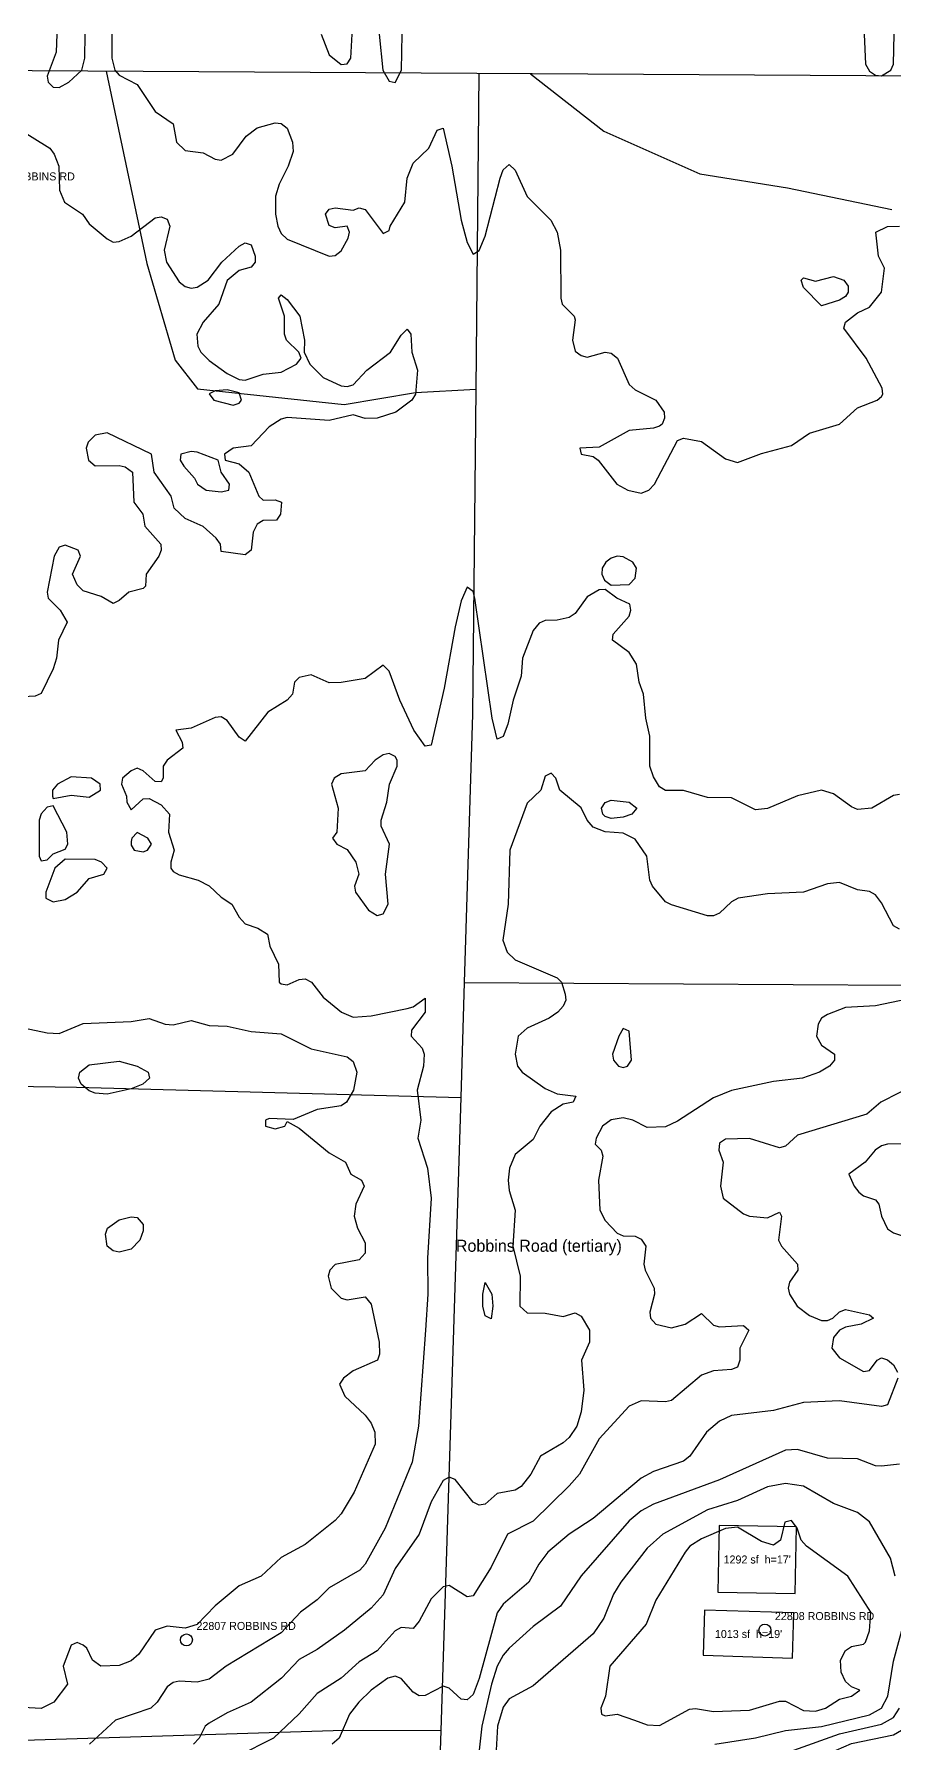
# Model space of a CAD drawing. Extents: x 425119 to 428731, y 1576976 to 1581037.
# Drawn here: x 427616 to 428046, y 1580146 to 1581000 of the extents above; entities that cross this region are included whole.
import ezdxf
from ezdxf.enums import TextEntityAlignment as Align

# ---------------------------------------------------------------- set-up
doc = ezdxf.new("R2010")
doc.units = 21
doc.header["$MEASUREMENT"] = 0
for name, color, linetype in [('A-BLDG-ANNO', 1, 'Continuous'), ('A-BLDG-FTPT', 1, 'Continuous'), ('C-ROAD-ANNO', 7, 'Continuous'), ('C-ROAD-CNTR', 7, 'Continuous'), ('C-TOPO-MAJR', 3, 'Continuous'), ('C-TOPO-MINR', 8, 'Continuous'), ('G-ANNO-ADDR', 2, 'Continuous'), ('G-ANNO-AOI', 6, 'Continuous')]:
    doc.layers.add(name, color=color, linetype=linetype)

msp = doc.modelspace()

# ---------------------------------------------------------------- linework, layer by layer
at = {"layer": 'A-BLDG-FTPT'}
for points, elevation in [([(427958.37, 1580254.93), (427957.73, 1580221.55), (427996.43, 1580220.81), (427997.07, 1580254.19)], 88.41), ([(427995.76, 1580211.25), (427951.07, 1580212.61), (427950.39, 1580189.96), (427995.08, 1580188.6)], 88.83)]:
    msp.add_lwpolyline(points, close=True, dxfattribs=dict(at, elevation=elevation))
at = {"layer": 'C-ROAD-CNTR'}
for points in [[(427652.02, 1580981.96), (427672.35, 1580885.78), (427686.49, 1580837.55), (427697.73, 1580823.12), (427771.02, 1580815.3), (427806.58, 1580821.31), (427836.8, 1580823.09)], [(427838.36, 1580980.85), (427836.8, 1580823.09), (427835.19, 1580660.49), (427831.02, 1580526.3), (427829.23, 1580468.89), (427819.33, 1580152.45), (427818.54, 1580127.15), (427811.28, 1579802.66)], [(427864.09, 1580980.69), (427900.74, 1580952.05), (427948.78, 1580930.74), (427992.6, 1580923.61), (428044.67, 1580912.79)], [(427831.02, 1580526.3), (428050.22, 1580524.99), (428143.25, 1580520.95), (428166.84, 1580524.3), (428180.77, 1580532.14)], [(426465.54, 1580486.14), (426542.5, 1580486.04), (426978.52, 1580477.32), (427114.82, 1580474.61), (427355.4, 1580476.7), (427436.47, 1580477.42), (427572.67, 1580475.11), (427637.19, 1580474.04), (427829.23, 1580468.89)], [(427819.33, 1580152.45), (427765.55, 1580152.12), (427600.25, 1580146.96), (427553.13, 1580150.77), (427241.42, 1580153.07)]]:
    msp.add_lwpolyline(points, dxfattribs=at)
at = {"layer": 'C-TOPO-MAJR', "elevation": 80}
for points in [[(427643.5, 1580472.26), (427639.54, 1580475.5), (427638.17, 1580478.5), (427638.85, 1580481.5), (427643.5, 1580485.16), (427658.5, 1580487.08), (427667.6, 1580484.5), (427672.97, 1580481.5), (427673.7, 1580478.5), (427670.31, 1580475.5), (427664.5, 1580473.23), (427652.5, 1580470.56), (427646.5, 1580471), (427643.5, 1580472.26)], [(427658.5, 1580391.49), (427655.5, 1580392.18), (427652.5, 1580394.59), (427651.65, 1580400.5), (427652.65, 1580403.5), (427658.5, 1580407.66), (427664.5, 1580409.26), (427667.5, 1580408.83), (427670.5, 1580405.4), (427670.5, 1580402.13), (427668.83, 1580397.5), (427664.5, 1580393.06), (427658.5, 1580391.49)]]:
    msp.add_lwpolyline(points, close=True, dxfattribs=at)
at = {"layer": 'C-TOPO-MAJR', "elevation": 85}
for points in [[(428057.5, 1580475.84), (428039.19, 1580466.5), (428032.14, 1580460.5), (427997.5, 1580449.96), (427991.5, 1580444.6), (427988.5, 1580443.74), (427973.5, 1580448.35), (427961.5, 1580448), (427958.5, 1580445.96), (427958.31, 1580442.5), (427960.43, 1580436.5), (427959.09, 1580424.5), (427960.47, 1580418.5), (427970.5, 1580410.66), (427973.5, 1580409.49), (427982.5, 1580408.74), (427988.5, 1580411.5), (427989.54, 1580409.5), (427987.99, 1580397.5), (427989.5, 1580394.5), (427997.48, 1580385.5), (427997.75, 1580382.5), (427993.55, 1580376.5), (427992.89, 1580373.5), (427993.54, 1580370.5), (427997.31, 1580364.5), (428003.5, 1580359.81), (428009.5, 1580357.4), (428012.5, 1580357.33), (428015.23, 1580358.5), (428018.5, 1580361.69), (428021.5, 1580362.88), (428033.5, 1580360.28), (428035.46, 1580358.5), (428029.44, 1580355.5), (428021.5, 1580354.06), (428018.5, 1580352.48), (428015.5, 1580348.84), (428014.7, 1580343.5), (428018.5, 1580338.73), (428030.5, 1580331.8), (428033.5, 1580332.3), (428037.38, 1580337.5), (428039.5, 1580338.76), (428042.5, 1580337.78), (428045.5, 1580335.14), (428047.48, 1580331.5)], [(428047.67, 1580328.5), (428042.5, 1580315.22), (428039.5, 1580314.32), (428018.5, 1580317.15), (428000.5, 1580316.42), (427985.5, 1580312.39), (427964.5, 1580309.83), (427958.5, 1580307.04), (427952.1, 1580301.5), (427943.72, 1580289.5), (427940.5, 1580287), (427925.5, 1580281.93), (427919.5, 1580278.61), (427895.5, 1580258.32), (427883.5, 1580250.55), (427872.75, 1580241.5), (427868.21, 1580235.5), (427863.34, 1580226.5), (427850.5, 1580215.57), (427847.5, 1580211.27), (427838.5, 1580178.3), (427835.5, 1580170.44), (427832.5, 1580167.7), (427829.5, 1580168.05), (427823.5, 1580173.6), (427820.5, 1580174.5), (427811.5, 1580169.81), (427808.5, 1580169.68), (427805.5, 1580171.49), (427799.5, 1580178.42), (427796.5, 1580179.6), (427792.88, 1580178.5), (427784.5, 1580172.59), (427778.25, 1580166.5), (427773.71, 1580160.5), (427768.48, 1580148.5), (427764.94, 1580145.5)], [(428016.86, 1580142.5), (428024.5, 1580145.79), (428045.5, 1580150.12), (428051.5, 1580153.65)]]:
    msp.add_lwpolyline(points, dxfattribs=at)
at = {"layer": 'C-TOPO-MINR'}
for points, elevation in [([(427627.42, 1581000.5), (427627.1, 1580991.5), (427622.59, 1580979.5), (427623, 1580976.5), (427625.5, 1580974.02), (427628.5, 1580973.93), (427633.37, 1580976.5), (427639.84, 1580982.5), (427641.37, 1580988.5), (427641.48, 1581000.5)], 82), ([(427654.83, 1581000.5), (427654.94, 1580988.5), (427656.42, 1580982.5), (427658.5, 1580980.08), (427667.5, 1580975.36), (427676.5, 1580961.83), (427685.5, 1580955.65), (427687.27, 1580946.5), (427691.5, 1580942.43), (427700.5, 1580941.19), (427706.5, 1580938.04), (427709.5, 1580937.55), (427715.27, 1580940.5), (427722.04, 1580949.5), (427727.5, 1580953.68), (427736.5, 1580956.26), (427739.5, 1580955.83), (427742.5, 1580953.44), (427745.23, 1580946.5), (427745.5, 1580941.82), (427743.02, 1580934.5), (427738.44, 1580925.5), (427736.73, 1580919.5), (427736.7, 1580910.5), (427737.92, 1580904.5), (427739.5, 1580900.81), (427742.5, 1580898), (427763.5, 1580889.5), (427766.5, 1580889.9), (427769.5, 1580892.15), (427773.02, 1580898.5), (427773.68, 1580901.5), (427772.5, 1580904.51), (427766.5, 1580903.7), (427763.5, 1580904.8), (427761.73, 1580910.5), (427763.5, 1580912.94), (427766.5, 1580913.66), (427775.5, 1580912.59), (427778.5, 1580913.76), (427781.5, 1580912.93), (427790.5, 1580900.86), (427793.5, 1580902.32), (427794, 1580904.5), (427801.3, 1580916.5), (427802.44, 1580928.5), (427805.5, 1580936.06), (427813.38, 1580943.5), (427817.5, 1580952.48), (427820.5, 1580953.51), (427824.86, 1580934.5), (427829.53, 1580907.5), (427832.5, 1580896.4), (427835.5, 1580890.57), (427838.5, 1580892.36), (427841.5, 1580899.5), (427849.02, 1580928.5), (427850.5, 1580932.64), (427853.5, 1580935.42), (427856.5, 1580932.44), (427862.5, 1580919.27), (427874.34, 1580907.5), (427877.5, 1580901.5), (427879.14, 1580892.5), (427879.19, 1580868.5), (427879.96, 1580865.5), (427886.01, 1580859.5), (427886.5, 1580857.75), (427885.13, 1580847.5), (427886.5, 1580842.1), (427889.5, 1580839.79), (427892.5, 1580839.07), (427901.5, 1580841.44), (427904.5, 1580840.98), (427907.62, 1580838.5), (427913.5, 1580825.35), (427916.5, 1580822.62), (427926.69, 1580817.5), (427930.99, 1580811.5), (427931.16, 1580808.5), (427929.89, 1580805.5), (427928.5, 1580804.57), (427925.5, 1580803.44), (427913.5, 1580802.28), (427898.5, 1580794.08), (427888.78, 1580793.5), (427889.47, 1580790.5), (427895.5, 1580789.37), (427897.99, 1580787.5), (427907.28, 1580775.5), (427912.68, 1580772.5), (427919.5, 1580771.03), (427923.29, 1580772.5), (427926.11, 1580775.5), (427937.5, 1580797.37), (427940.5, 1580798.5), (427949.5, 1580796.83), (427961.5, 1580788.23), (427967.5, 1580786.32), (427979.5, 1580790.92), (427994.5, 1580794.81), (428003.5, 1580800.98), (428018.5, 1580805.44), (428027.5, 1580813.75), (428037.37, 1580817.5), (428039.5, 1580819.3), (428040.23, 1580820.5), (428039.89, 1580823.5), (428031.83, 1580838.5), (428020.66, 1580853.5), (428021.53, 1580856.5), (428027.5, 1580861.18), (428033.5, 1580863.99), (428039.5, 1580871.5), (428040.99, 1580883.5), (428038.02, 1580889.5), (428036.76, 1580901.5), (428042.5, 1580904.34), (428048.5, 1580904.54)], 82), ([(427759.42, 1581000.5), (427763.5, 1580990.1), (427769.5, 1580985.34), (427772.5, 1580985.64), (427774.34, 1580988.5), (427775, 1581000.5)], 83), ([(427788.5, 1581000.5), (427790.24, 1580982.5), (427793.5, 1580976.97), (427796.5, 1580976.3), (427799.59, 1580982.5), (427799.99, 1581000.5)], 83), ([(428030.91, 1581000.5), (428031.49, 1580985.5), (428033.5, 1580982.05), (428036.5, 1580979.95), (428039.5, 1580979.66), (428044.15, 1580982.5), (428045.54, 1580985.5), (428045.89, 1581000.5)], 83), ([(427598.5, 1580959.16), (427623.86, 1580943.5), (427626.09, 1580940.5), (427628.36, 1580934.5), (427628.79, 1580922.5), (427631.19, 1580916.5), (427640.22, 1580910.5), (427643.5, 1580905.64), (427652.5, 1580898.2), (427655.5, 1580896.49), (427658.5, 1580896.92), (427664.5, 1580899.52), (427676.5, 1580908.69), (427679.5, 1580909.23), (427682.5, 1580908.05), (427683.89, 1580904.5), (427680.96, 1580892.5), (427682.16, 1580886.5), (427688.5, 1580876.6), (427691.5, 1580874.27), (427694.5, 1580873.44), (427697.5, 1580873.99), (427702.94, 1580877.5), (427709.88, 1580886.5), (427718.5, 1580894.58), (427721.5, 1580896.25), (427724.5, 1580895.26), (427726.5, 1580889.5), (427726.51, 1580886.5), (427724.5, 1580884), (427718.5, 1580882.32), (427712.5, 1580877.41), (427708.27, 1580865.5), (427700.58, 1580856.5), (427697.4, 1580850.5), (427697.84, 1580844.5), (427699.4, 1580841.5), (427703.5, 1580837.32), (427712.5, 1580830.86), (427718.5, 1580827.88), (427721.5, 1580827.54), (427730.5, 1580830.46), (427739.5, 1580831.45), (427747.15, 1580835.5), (427749.55, 1580838.5), (427748.27, 1580841.5), (427742.22, 1580847.5), (427741.2, 1580850.5), (427741.23, 1580859.5), (427738.11, 1580868.5), (427739.5, 1580870.22), (427742.5, 1580867.89), (427748.88, 1580859.5), (427751.18, 1580847.5), (427751, 1580841.5), (427753.8, 1580835.5), (427760.5, 1580828.86), (427769.5, 1580824.66), (427772.5, 1580824.31), (427775.5, 1580825.21), (427782.36, 1580832.5), (427794.09, 1580841.5), (427799.5, 1580849.95), (427802.5, 1580853.02), (427804.29, 1580850.5), (427804.74, 1580841.5), (427807.65, 1580832.5), (427806.64, 1580820.5), (427804.78, 1580817.5), (427796.78, 1580811.5), (427787.5, 1580808.46), (427781.5, 1580808.31), (427775.5, 1580810.17), (427763.5, 1580807.43), (427742.5, 1580808.82), (427739.5, 1580808.06), (427733.5, 1580804.24), (427724.5, 1580794.75), (427715.5, 1580793.53), (427711.26, 1580790.5), (427711.46, 1580787.5), (427718.5, 1580785.61), (427723.29, 1580781.5), (427728.36, 1580769.5), (427730.5, 1580767.55), (427736.5, 1580767.69), (427739.67, 1580766.5), (427739.22, 1580760.5), (427737.13, 1580757.5), (427730.5, 1580757.37), (427727.5, 1580755.45), (427725.57, 1580751.5), (427724.47, 1580742.5), (427721.5, 1580740.2), (427709.5, 1580741.82), (427709.11, 1580745.5), (427707.03, 1580748.5), (427700.5, 1580754.4), (427691.5, 1580758.31), (427686, 1580763.5), (427684.52, 1580769.5), (427676.04, 1580781.5), (427674.78, 1580790.5), (427652.5, 1580801.11), (427646.5, 1580800.02), (427643.1, 1580796.5), (427642.11, 1580793.5), (427643.23, 1580787.5), (427646.5, 1580784.73), (427658.5, 1580784.9), (427661.5, 1580784.16), (427665.18, 1580781.5), (427665.85, 1580766.5), (427670.34, 1580760.5), (427671.34, 1580754.5), (427679.3, 1580745.5), (427679.53, 1580742.5), (427678.41, 1580739.5), (427672.02, 1580730.5), (427671.71, 1580724.5), (427670.5, 1580723.36), (427663.31, 1580721.5), (427658.5, 1580717.29), (427655.5, 1580715.88), (427649.5, 1580719.37), (427640.5, 1580722.21), (427637.5, 1580725.23), (427635.15, 1580730.5), (427639.17, 1580739.5), (427638.03, 1580742.5), (427631.5, 1580745.01), (427628.5, 1580743.94), (427626.13, 1580739.5), (427622.59, 1580721.5), (427623.09, 1580718.5), (427629.14, 1580712.5), (427632.57, 1580706.5), (427628.2, 1580697.5), (427627.17, 1580688.5), (427625.5, 1580683.11), (427619.5, 1580670.9), (427616.5, 1580669.59), (427604.5, 1580668.93)], 81), ([(428048.5, 1580620.36), (428045.5, 1580619.93), (428034.65, 1580613.5), (428027.5, 1580612.93), (428024.5, 1580614.13), (428015.5, 1580620.76), (428009.5, 1580622.55), (427997.5, 1580619.66), (427982.5, 1580613.35), (427976.5, 1580612.71), (427964.5, 1580618.66), (427952.5, 1580618.88), (427940.5, 1580622.38), (427931.5, 1580622.38), (427928.5, 1580624.25), (427925.5, 1580629.16), (427923.79, 1580634.5), (427923.76, 1580649.5), (427921.69, 1580658.5), (427920.6, 1580670.5), (427918.34, 1580676.5), (427917.05, 1580685.5), (427913.5, 1580691.28), (427905.07, 1580697.5), (427905.44, 1580700.5), (427913.43, 1580709.5), (427914.25, 1580712.5), (427913.71, 1580715.5), (427907.2, 1580718.5), (427901.5, 1580722.88), (427898.5, 1580722.75), (427892.5, 1580719.23), (427886.5, 1580710.88), (427883.5, 1580708.93), (427877.5, 1580707.44), (427871.5, 1580707.29), (427868.5, 1580706.03), (427865.5, 1580702.41), (427860.17, 1580688.5), (427859.47, 1580679.5), (427855.44, 1580667.5), (427852.72, 1580655.5), (427850.5, 1580649.43), (427847.5, 1580648.01), (427844.88, 1580658.5), (427836.27, 1580718.5), (427835.5, 1580721.9), (427832.5, 1580723.99), (427829.5, 1580717.11), (427826.5, 1580704.21), (427820.96, 1580673.5), (427814.5, 1580644.98), (427811.5, 1580644.55), (427805.83, 1580652.5), (427798.78, 1580667.5), (427793.5, 1580681.98), (427790.5, 1580684.94), (427781.5, 1580678.4), (427769.5, 1580676.31), (427763.5, 1580676.13), (427754.5, 1580680.23), (427748.5, 1580678.79), (427746.17, 1580676.5), (427745.17, 1580670.5), (427742.55, 1580667.5), (427732.85, 1580661.5), (427721.5, 1580646.96), (427718.5, 1580649), (427712.5, 1580657.42), (427709.5, 1580659.13), (427706.5, 1580658.85), (427694.5, 1580653.51), (427686.89, 1580652.5), (427690.01, 1580646.5), (427690.29, 1580643.5), (427682.5, 1580637.47), (427680.6, 1580634.5), (427680.5, 1580628.5), (427679.5, 1580626.65), (427676.5, 1580626.84), (427670.5, 1580632.18), (427667.5, 1580633.47), (427664.5, 1580632.22), (427660.26, 1580628.5), (427659.78, 1580625.5), (427662.2, 1580619.5), (427662.41, 1580616.5), (427664.5, 1580612.75), (427670.5, 1580618.24), (427673.5, 1580618.36), (427679.5, 1580615.16), (427683.74, 1580610.5), (427683.26, 1580601.5), (427685.96, 1580592.5), (427684.3, 1580586.5), (427684.36, 1580583.5), (427685.5, 1580581.8), (427688.5, 1580580.12), (427698.1, 1580577.5), (427703.5, 1580574.68), (427709.5, 1580568.97), (427714.77, 1580565.5), (427718.5, 1580559.03), (427721.5, 1580555.74), (427727.88, 1580553.5), (427732.67, 1580550.5), (427733.86, 1580544.5), (427738.2, 1580535.5), (427738.46, 1580526.5), (427739.5, 1580525.62), (427742.5, 1580525.11), (427748.5, 1580527.85), (427751.5, 1580528.15), (427754.6, 1580526.5), (427760.5, 1580518.99), (427769.64, 1580511.5), (427775.5, 1580509.04), (427784.5, 1580509.62), (427802.5, 1580513.28), (427805.5, 1580514.21), (427811.5, 1580518.59), (427811.5, 1580511.49), (427804.66, 1580502.5), (427804.53, 1580499.5), (427809.98, 1580493.5), (427811.02, 1580490.5), (427810.71, 1580484.5), (427807.42, 1580472.5), (427809.36, 1580457.5), (427807.87, 1580448.5), (427812.67, 1580433.5), (427814.53, 1580418.5), (427812.57, 1580388.5), (427812.82, 1580370.5), (427811.69, 1580352.5), (427808.17, 1580304.5), (427804.96, 1580286.5), (427791.5, 1580253.5), (427781.55, 1580235.5), (427778.85, 1580232.5), (427763.5, 1580223.75), (427757.5, 1580217.78), (427749.15, 1580211.5), (427739.5, 1580201.22), (427712.06, 1580184.5), (427703.5, 1580178.05), (427697.5, 1580176.52), (427688.5, 1580177.04), (427685.5, 1580176.3), (427682.5, 1580174.17), (427677.57, 1580166.5), (427674.37, 1580163.5), (427656.63, 1580157.5), (427643.76, 1580145.5)], 82), ([(428048.5, 1580553.06), (428045.5, 1580554.71), (428039.5, 1580566.26), (428036.5, 1580570.18), (428033.5, 1580571.9), (428027.5, 1580572.76), (428018.5, 1580576.37), (428012.5, 1580575.66), (428000.5, 1580571.5), (427982.5, 1580570.64), (427967.95, 1580568.5), (427964.5, 1580566.7), (427958.5, 1580561), (427955.5, 1580559.64), (427952.5, 1580559.66), (427934.5, 1580565.2), (427931.5, 1580566.76), (427925.04, 1580574.5), (427923.68, 1580577.5), (427922.21, 1580589.5), (427916.5, 1580598.02), (427910.5, 1580601), (427901.5, 1580601.66), (427895.5, 1580603.99), (427892.5, 1580607.5), (427889.5, 1580613.73), (427878.8, 1580622.5), (427876.74, 1580628.5), (427874.5, 1580631.02), (427871.5, 1580629.5), (427869.28, 1580622.5), (427862.5, 1580616.05), (427853.75, 1580592.5), (427852.9, 1580565.5), (427850.32, 1580547.5), (427852.39, 1580541.5), (427856.5, 1580537.71), (427877.5, 1580528.76), (427879.53, 1580526.5), (427881.51, 1580520.5), (427881.69, 1580517.5), (427880.52, 1580514.5), (427877.69, 1580511.5), (427873.45, 1580508.5), (427862.5, 1580503.56), (427857.97, 1580499.5), (427856.45, 1580490.5), (427857.54, 1580484.5), (427860, 1580481.5), (427871.5, 1580473.42), (427877.5, 1580470.77), (427886.82, 1580469.5), (427885.39, 1580466.5), (427880.5, 1580465.5), (427874.5, 1580461.71), (427868.81, 1580454.5), (427865.5, 1580447.9), (427856.5, 1580440.33), (427853.54, 1580433.5), (427852.89, 1580427.5), (427853.5, 1580422.34), (427856.45, 1580412.5), (427855.24, 1580394.5), (427858.96, 1580379.5), (427858.8, 1580364.5), (427862.5, 1580361.12), (427871.5, 1580361.04), (427880.5, 1580359.29), (427886.5, 1580361.13), (427889.5, 1580359.5), (427893.53, 1580352.5), (427893.67, 1580346.5), (427889.58, 1580337.5), (427890.71, 1580322.5), (427889.5, 1580311.77), (427887.19, 1580304.5), (427883.5, 1580298.88), (427880.5, 1580296.14), (427869.19, 1580289.5), (427864.28, 1580280.5), (427859.5, 1580274.41), (427856.5, 1580272.61), (427847.5, 1580270.92), (427841.5, 1580265.46), (427838.5, 1580264.97), (427835.5, 1580266.55), (427826.5, 1580277.86), (427823.5, 1580279.05), (427820.5, 1580277.42), (427814.5, 1580266.78), (427808.48, 1580250.5), (427796.5, 1580233.37), (427790.5, 1580220.22), (427784.5, 1580213.61), (427771.17, 1580202.5), (427757.5, 1580192.86), (427748.5, 1580187.84), (427739.67, 1580178.5), (427724.5, 1580166.61), (427712.5, 1580161.28), (427703.5, 1580156.07), (427701.45, 1580154.5), (427698.55, 1580148.5), (427695.62, 1580145.5)], 83), ([(428060.5, 1580519.64), (428036.5, 1580514.67), (428021.5, 1580513.91), (428012.5, 1580510.37), (428009.56, 1580508.5), (428007.82, 1580505.5), (428007.01, 1580499.5), (428009.5, 1580494.97), (428016, 1580490.5), (428016.1, 1580487.5), (428013.48, 1580484.5), (428008.55, 1580481.5), (428000, 1580478.5), (427985.5, 1580476.78), (427964.5, 1580472.32), (427955.5, 1580468.65), (427937.5, 1580457.04), (427931.5, 1580454.16), (427922.5, 1580453.82), (427915.19, 1580457.5), (427910.5, 1580458.64), (427904.5, 1580457.64), (427900.09, 1580454.5), (427896.86, 1580448.5), (427896.43, 1580445.5), (427899.45, 1580442.5), (427900.28, 1580439.5), (427898.07, 1580427.5), (427898.79, 1580412.5), (427901.5, 1580407.32), (427907.5, 1580400.97), (427910.5, 1580399.68), (427916.5, 1580399.52), (427919.5, 1580398.01), (427921.74, 1580394.5), (427920.76, 1580385.5), (427921.4, 1580382.5), (427925.99, 1580373.5), (427926.08, 1580370.5), (427923.78, 1580361.5), (427924.08, 1580358.5), (427926.72, 1580355.5), (427934.5, 1580353.75), (427941.4, 1580355.5), (427949.5, 1580360.81), (427955.5, 1580355.1), (427958.5, 1580354.28), (427970.5, 1580354.8), (427973.28, 1580352.5), (427968.71, 1580343.5), (427968.79, 1580337.5), (427967.5, 1580334.08), (427964.5, 1580332.86), (427955.5, 1580332.19), (427949.5, 1580329.97), (427934.5, 1580317.43), (427931.5, 1580316.76), (427919.5, 1580317.28), (427913.5, 1580314.55), (427898.5, 1580298.17), (427888.54, 1580280.5), (427883.5, 1580274.64), (427865.5, 1580257.02), (427852.69, 1580250.5), (427844.5, 1580234.01), (427835.5, 1580219.69), (427832.5, 1580219.18), (427823.5, 1580224.88), (427820.5, 1580224.23), (427814.5, 1580218.21), (427808.5, 1580207.05), (427805.5, 1580203.37), (427799.5, 1580203.82), (427796.5, 1580202.19), (427787.5, 1580192.28), (427778.5, 1580186.76), (427769.5, 1580178.46), (427757.5, 1580170.93), (427748.5, 1580160.64), (427735.71, 1580148.5), (427717.79, 1580139.5)], 84), ([(427607.5, 1580504.42), (427622.5, 1580501.18), (427628.5, 1580500.87), (427640.5, 1580505.89), (427664.5, 1580506.83), (427673.5, 1580508.28), (427681.51, 1580505.5), (427685.5, 1580505.21), (427694.5, 1580507.31), (427703.5, 1580504.79), (427712.5, 1580504.47), (427724.5, 1580501.93), (427739.5, 1580500.68), (427754.5, 1580493.2), (427772.5, 1580489.12), (427775.5, 1580486.78), (427777.3, 1580481.5), (427775.58, 1580472.5), (427772.22, 1580466.5), (427769.5, 1580464.74), (427757.5, 1580462.87), (427745.5, 1580457.87), (427733.5, 1580458.44), (427731.67, 1580457.5), (427731.74, 1580454.5), (427736.5, 1580453.27), (427741.38, 1580454.5), (427742.5, 1580456.79), (427748.5, 1580453.56), (427763.5, 1580441.27), (427771.63, 1580436.5), (427774.28, 1580430.5), (427779.59, 1580427.5), (427780.94, 1580424.5), (427776.78, 1580415.5), (427776.05, 1580409.5), (427777.6, 1580403.5), (427781.5, 1580396.27), (427781.5, 1580391.05), (427778.5, 1580387.69), (427766.5, 1580385.32), (427763.83, 1580382.5), (427762.95, 1580379.5), (427764.48, 1580373.5), (427769.5, 1580368.53), (427772.5, 1580367.69), (427781.5, 1580369.26), (427784.5, 1580365.52), (427788.53, 1580346.5), (427788.64, 1580340.5), (427787.64, 1580337.5), (427775.5, 1580332.16), (427770.7, 1580328.5), (427768.65, 1580325.5), (427771.37, 1580319.5), (427781.5, 1580310.11), (427784.5, 1580305.97), (427786.25, 1580301.5), (427786.41, 1580295.5), (427775.98, 1580271.5), (427769.5, 1580260.65), (427766.5, 1580257.33), (427751.5, 1580245.31), (427739.5, 1580238.84), (427729.54, 1580229.5), (427718.5, 1580224.62), (427706.5, 1580214.76), (427697.5, 1580205.31), (427691.5, 1580203.58), (427682.5, 1580204.52), (427676.5, 1580202.5), (427668.43, 1580190.5), (427664.5, 1580187.12), (427658.5, 1580184.79), (427649.38, 1580184.5), (427645.18, 1580187.5), (427642.34, 1580193.5), (427640.5, 1580195.07), (427637.5, 1580196.38), (427634.5, 1580195.06), (427630.52, 1580184.5), (427632.73, 1580175.5), (427625.88, 1580166.5), (427619.5, 1580163.34), (427607.5, 1580164)], 81), ([(428051.5, 1580445.72), (428042.5, 1580445.6), (428039.5, 1580444.63), (428036.35, 1580442.5), (428031.4, 1580436.5), (428023.19, 1580430.5), (428025.79, 1580424.5), (428028.26, 1580421.5), (428030.5, 1580419.68), (428036.5, 1580417.63), (428038.17, 1580415.5), (428039.52, 1580409.5), (428042.5, 1580403.22), (428045.5, 1580401.21), (428054.5, 1580398.21)], 86), ([(428048.5, 1580285.47), (428039.5, 1580284.45), (428036.5, 1580284.68), (428027.5, 1580288.22), (428012.5, 1580288.54), (427997.5, 1580292.87), (427991.5, 1580292.49), (427958.5, 1580277.75), (427925.5, 1580265.57), (427919.5, 1580262.16), (427913.5, 1580257.23), (427889.5, 1580229.66), (427879.16, 1580214.5), (427865.5, 1580204.32), (427853.5, 1580193.48), (427850.5, 1580190.07), (427847.5, 1580184.46), (427844.54, 1580175.5), (427839.72, 1580154.5), (427837.82, 1580136.5)], 86), ([(428046.39, 1580229.5), (428044.09, 1580238.5), (428033.5, 1580256.69), (428027.5, 1580261.38), (428015.5, 1580265.94), (428000.62, 1580274.5), (427991.5, 1580275.89), (427982.5, 1580274.24), (427967.5, 1580267.44), (427952.5, 1580262.74), (427930.29, 1580250.5), (427922.5, 1580243.53), (427909.21, 1580226.5), (427905.53, 1580220.5), (427900.78, 1580208.5), (427895.5, 1580200.78), (427865.5, 1580174.64), (427853.5, 1580168.23), (427850.5, 1580164.01), (427847.62, 1580154.5), (427846.91, 1580142.5)], 87), ([(427956.26, 1580145.5), (427976.5, 1580148.73), (427991.5, 1580152.36), (428009.5, 1580154.31), (428033.5, 1580160.24), (428039.5, 1580163.46), (428042.73, 1580169.5), (428045.5, 1580186.96), (428051.39, 1580208.5)], 87), ([(427995.68, 1580142.5), (428018.5, 1580150.76), (428039.5, 1580155.6), (428045.5, 1580158.83), (428048.59, 1580163.5)], 86)]:
    msp.add_lwpolyline(points, dxfattribs=dict(at, elevation=elevation))
for points, elevation in [([(428009.5, 1580864.76), (428000.5, 1580873.88), (427999.32, 1580877.5), (428000.5, 1580878.67), (428006.5, 1580877.09), (428015.5, 1580879.37), (428020.71, 1580877.5), (428022.81, 1580874.5), (428022.83, 1580871.5), (428021.5, 1580869.4), (428018.5, 1580867.56), (428009.5, 1580864.76)], 82), ([(427705.82, 1580817.5), (427715.5, 1580815), (427718.5, 1580815.96), (427719.73, 1580817.5), (427718.5, 1580821.12), (427712.5, 1580822.66), (427706.5, 1580822.13), (427703.5, 1580820.72), (427705.82, 1580817.5)], 81), ([(427701.95, 1580772.5), (427709.5, 1580771.71), (427713.29, 1580772.5), (427713.73, 1580775.5), (427709.59, 1580781.5), (427707.98, 1580787.5), (427697.5, 1580791.55), (427694.5, 1580791.83), (427689.39, 1580790.5), (427689.02, 1580787.5), (427690.94, 1580784.5), (427696.17, 1580778.5), (427697.64, 1580775.5), (427701.95, 1580772.5)], 81), ([(427901.02, 1580727.5), (427904.5, 1580725.05), (427913.5, 1580725.3), (427916.5, 1580728.56), (427917.15, 1580733.5), (427915.27, 1580736.5), (427910.5, 1580739.14), (427907.5, 1580739.49), (427904.5, 1580738.53), (427901.79, 1580736.5), (427899.94, 1580733.5), (427899.72, 1580730.5), (427901.02, 1580727.5)], 82), ([(427783.23, 1580562.5), (427787.5, 1580559.85), (427790.5, 1580560.75), (427792.95, 1580565.5), (427791.65, 1580580.5), (427793.66, 1580595.5), (427789.43, 1580604.5), (427789.42, 1580607.5), (427792.3, 1580616.5), (427793.66, 1580625.5), (427797.51, 1580634.5), (427797.56, 1580637.5), (427796.5, 1580639.38), (427793.5, 1580640.8), (427790.5, 1580640.15), (427786.41, 1580637.5), (427781.5, 1580632.23), (427769.5, 1580630.69), (427766.02, 1580628.5), (427764.6, 1580625.5), (427767.95, 1580613.5), (427767.39, 1580601.5), (427765.18, 1580598.5), (427767.26, 1580595.5), (427772.5, 1580592.85), (427776.86, 1580586.5), (427778.24, 1580580.5), (427776.23, 1580574.5), (427776.58, 1580571.5), (427783.23, 1580562.5)], 83), ([(427625.18, 1580619.5), (427625.5, 1580618.35), (427634.5, 1580619.94), (427643.5, 1580619.06), (427649.24, 1580622.5), (427649.12, 1580625.5), (427644.65, 1580628.5), (427634.5, 1580629.22), (427627.75, 1580625.5), (427625.28, 1580622.5), (427625.18, 1580619.5)], 82), ([(427901.5, 1580609.35), (427900.21, 1580610.5), (427899.56, 1580613.5), (427901.5, 1580616.37), (427904.5, 1580617.46), (427913.35, 1580616.5), (427917.27, 1580613.5), (427914.83, 1580610.5), (427910.5, 1580608.98), (427904.5, 1580608.28), (427901.5, 1580609.35)], 82), ([(427618.55, 1580589.5), (427619.5, 1580587.25), (427622.5, 1580587.77), (427625.5, 1580590.71), (427631.5, 1580592.95), (427632.91, 1580595.5), (427632.43, 1580601.5), (427625.5, 1580614.74), (427622.5, 1580613.97), (427619.5, 1580610.63), (427618.52, 1580607.5), (427618.55, 1580589.5)], 82), ([(427666.11, 1580592.5), (427670.5, 1580591.7), (427672.74, 1580592.5), (427674.71, 1580595.5), (427672.82, 1580598.5), (427667.5, 1580601.36), (427664.85, 1580598.5), (427664.5, 1580596.8), (427664.5, 1580595.04), (427666.11, 1580592.5)], 82), ([(427621.85, 1580568.5), (427625.5, 1580566.61), (427631.5, 1580567.91), (427637.56, 1580571.5), (427643.5, 1580578.4), (427650.9, 1580580.5), (427652.59, 1580583.5), (427649.73, 1580586.5), (427646.5, 1580587.79), (427631.5, 1580588.04), (427626.4, 1580583.5), (427621.83, 1580571.5), (427621.85, 1580568.5)], 82), ([(427908.11, 1580484.5), (427910.5, 1580483.8), (427912.56, 1580484.5), (427914.58, 1580487.5), (427913.5, 1580501.95), (427910.5, 1580503.33), (427908.18, 1580499.5), (427905.06, 1580490.5), (427905.54, 1580487.5), (427908.11, 1580484.5)], 84), ([(427844.5, 1580358.24), (427841.5, 1580359.69), (427840.35, 1580364.5), (427840.22, 1580370.5), (427841.5, 1580376.3), (427844.8, 1580370.5), (427845.27, 1580364.5), (427844.5, 1580358.24)], 82), ([(427916.16, 1580157.5), (427922.5, 1580155.2), (427928.5, 1580154.79), (427943.5, 1580163.1), (427946.5, 1580163.45), (427955.5, 1580161.84), (427973.5, 1580162.58), (427988.5, 1580166.98), (427991.5, 1580166.97), (428000.5, 1580162.44), (428006.5, 1580161.97), (428011.46, 1580163.5), (428018.5, 1580168.01), (428024.61, 1580169.5), (428028.65, 1580172.5), (428024.5, 1580174.27), (428021.5, 1580176.84), (428019.42, 1580181.5), (428018.98, 1580187.5), (428021.5, 1580192.44), (428024.5, 1580194.33), (428030.5, 1580195.53), (428031.45, 1580196.5), (428033.5, 1580202.16), (428034.24, 1580211.5), (428022.64, 1580229.5), (428002.12, 1580244.5), (427999.35, 1580247.5), (427997.36, 1580253.5), (427994.5, 1580257.36), (427991.17, 1580256.5), (427989.09, 1580247.5), (427985.5, 1580245.03), (427979.5, 1580246.81), (427967.5, 1580254.06), (427961.5, 1580253.43), (427949.5, 1580248.18), (427943.69, 1580244.5), (427941.33, 1580241.5), (427926.68, 1580217.5), (427921.99, 1580205.5), (427903.71, 1580184.5), (427901.6, 1580169.5), (427899.2, 1580163.5), (427899.64, 1580160.5), (427901.5, 1580159.75), (427907.5, 1580160.48), (427916.16, 1580157.5)], 88)]:
    msp.add_lwpolyline(points, close=True, dxfattribs=dict(at, elevation=elevation))
at = {"layer": 'G-ANNO-ADDR'}
for centre in [(427692.17, 1580197.65), (427981.25, 1580202.58)]:
    msp.add_circle(centre, 3, dxfattribs=at)
at = {"layer": 'G-ANNO-AOI'}
msp.add_lwpolyline([(428646.7, 1576976.16), (428670.47, 1580975.86), (425143.3, 1580996.99), (425119.16, 1576997.28), (428646.7, 1576976.16)], close=True, dxfattribs=at)

# ---------------------------------------------------------------- texts
at = {"layer": 'A-BLDG-ANNO'}
for s, p in [("1292 sf  h=17'", (427977.4, 1580237.87)), ("1013 sf  h=19'", (427973.07, 1580200.61))]:
    msp.add_text(s, height=4, dxfattribs=at).set_placement(p, align=Align.MIDDLE_CENTER)
at = {"layer": 'C-ROAD-ANNO'}
msp.add_text('Robbins Road (tertiary)', height=6, dxfattribs=at).set_placement((427826.82, 1580391.72))
at = {"layer": 'G-ANNO-ADDR'}
for s, p in [('22923 ROBBINS RD', (427586.73, 1580927.39)), ('22807 ROBBINS RD', (427697.17, 1580202.65)), ('22808 ROBBINS RD', (427986.25, 1580207.58))]:
    msp.add_text(s, height=4, dxfattribs=at).set_placement(p)

doc.saveas('drawing.dxf')
